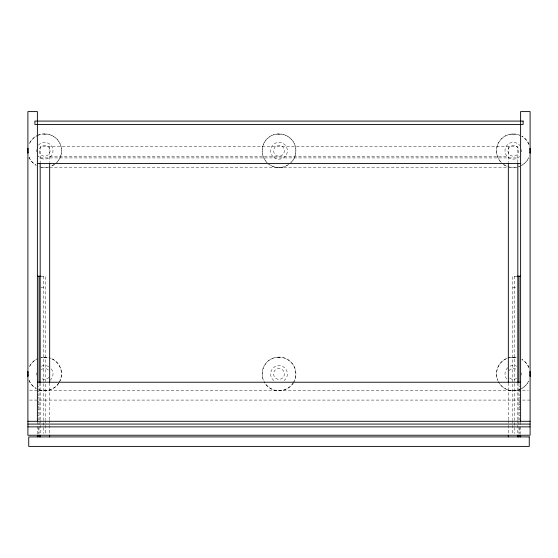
<?xml version="1.0" encoding="UTF-8"?>
<svg xmlns="http://www.w3.org/2000/svg" width="558" height="558" viewBox="0 0 558 558"><rect width="100%" height="100%" fill="white"/><g stroke="black" fill="none" stroke-linecap="round" stroke-linejoin="round"><path stroke-width="0.42" stroke-dasharray="2.79 2.09" d="M54.614 164.247L51.099 166.263A16.838 16.838 0 0 0 54.335 164.519M288.974 164.247L285.459 166.263A16.838 16.838 0 0 1 268.698 164.101A16.838 16.838 0 0 0 288.695 164.519M521.932 165.056L523.641 164.073A16.789 16.789 0 0 0 528.698 157.858M521.932 388.256L523.641 387.273A16.789 16.789 0 0 0 528.698 381.058M49.662 156.24L508.338 156.24M40.176 157.914L517.824 157.914M49.662 167.4L508.338 167.4M40.86 276.21L45.198 276.21L45.198 419.665M517.14 276.21L512.802 276.21L512.802 419.665M40.86 287.37L45.198 287.37M512.802 287.37L517.14 287.37M37.386 386.694L39.06 386.75M518.94 386.694L520.614 386.75M37.386 390.042L39.06 389.986M518.94 389.986L520.614 390.042M29.644 390.6L528.356 390.6M37.386 391.716L39.06 391.716M518.94 391.716L520.614 391.716M37.386 395.064L39.06 395.064M518.94 395.064L520.614 395.064M37.386 397.91L39.06 397.854M518.94 397.91L520.614 397.91M29.644 400.086L530.1 400.086M37.386 401.202L39.06 401.202M518.94 401.202L520.614 401.202M37.386 402.876L39.06 402.876M518.94 402.876L520.614 402.876M37.386 404.55L39.06 404.55M518.94 404.55L520.614 404.55M37.386 406.224L39.06 406.224M518.94 406.224L520.614 406.224M37.386 407.898L39.06 407.898M518.94 407.898L520.614 407.898M37.386 409.572L39.06 409.579M518.94 409.572L520.614 409.579M37.386 412.92L39.06 412.913M518.94 412.92L520.614 412.913M37.386 415.71L39.06 415.71M518.94 415.71L520.614 415.71M37.386 419.058L39.06 419.058M518.94 419.058L520.614 419.058M514.343 134.108L511.156 134.108L515.564 134.108A16.789 16.789 0 0 1 519.819 135.245A16.838 16.838 0 0 0 501.419 162.629M279.983 134.108L276.796 134.108L281.204 134.108A16.789 16.789 0 0 1 289.881 163.661A16.838 16.838 0 0 0 291.569 139.556A16.838 16.838 0 0 0 267.456 138.496A16.838 16.838 0 0 0 267.059 162.629M45.623 134.108L42.436 134.108L46.844 134.108A16.789 16.789 0 0 1 55.521 163.661A16.838 16.838 0 0 0 38.167 135.21M514.343 357.308L511.156 357.308L515.564 357.308A16.789 16.789 0 0 1 517.008 357.573A16.838 16.838 0 0 0 507.571 358.145M279.983 357.308L276.796 357.308L281.204 357.308A16.789 16.789 0 0 1 293.654 382.37M45.623 357.308L42.436 357.308L46.844 357.308A16.789 16.789 0 0 1 50.415 358.187A16.838 16.838 0 0 0 40.978 357.518M520.614 421.841L520.614 433.601M519.777 427.477L519.777 433.517M518.94 383.011L518.94 421.262M518.94 421.841L518.94 433.433M517.824 162.448L517.824 146.754L40.176 146.754L40.176 162.448M517.824 382.858L517.824 419.651M517.824 420.348L517.824 433.426M514.476 276.21L514.476 433.433M512.802 420.397L512.802 433.433M508.338 146.754L508.338 162.448M508.338 382.858L508.338 419.651M508.338 420.348L508.338 433.426M49.662 146.754L49.662 162.448M49.662 382.858L49.662 419.651M49.662 420.348L49.662 433.426M45.198 420.397L45.198 433.433M43.524 276.21L43.524 433.433M40.176 382.858L40.176 419.651M40.176 420.348L40.176 433.426M39.06 383.011L39.06 421.262M39.06 421.841L39.06 433.433M38.223 427.477L38.223 433.517M37.386 421.29L37.386 435.24M267.038 162.65A16.838 16.838 0 0 1 276.782 134.025M273.859 380.619A8.419 8.419 0 0 1 272.799 368.259A8.419 8.419 0 0 1 285.201 368.259A8.419 8.419 0 0 1 284.141 380.619M293.599 382.335A16.838 16.838 0 0 0 280.095 357.155A16.838 16.838 0 0 0 263.432 380.368A16.838 16.838 0 0 1 276.782 357.225M293.222 382.969A16.838 16.838 0 0 1 264.046 381.693A16.838 16.838 0 0 0 285.452 389.442L289.281 387.273A16.789 16.789 0 0 0 293.271 382.997M38.418 145.087A8.419 8.419 0 0 1 50.673 144.885A8.419 8.419 0 0 1 50.136 157.126A8.419 8.419 0 0 1 37.944 155.863M36.291 151.846A8.419 8.419 0 0 1 36.291 149.663M49.02 167.009A16.838 16.838 0 0 1 39.548 166.8A16.838 16.838 0 0 0 49.006 166.961M29.365 143.678A16.838 16.838 0 0 1 37.498 135.51A16.838 16.838 0 0 0 29.288 143.643M38.146 135.162A16.838 16.838 0 0 1 42.422 134.025M519.582 156.421A8.419 8.419 0 0 1 507.327 156.631A8.419 8.419 0 0 1 507.864 144.382A8.419 8.419 0 0 1 520.056 145.652M521.709 149.663A8.419 8.419 0 0 1 521.709 151.846M528.635 157.83A16.838 16.838 0 0 1 520.502 165.998M517.74 167.009A16.838 16.838 0 0 0 519.833 166.298A16.838 16.838 0 0 1 517.726 166.961M517.022 167.191A16.838 16.838 0 0 1 507.571 166.563A16.838 16.838 0 0 0 517.008 167.142M528.928 144.341A16.838 16.838 0 0 0 521.814 136.194A16.789 16.789 0 0 1 528.963 144.327M501.398 162.65A16.838 16.838 0 0 1 511.142 134.025M516.701 378.289A5.475 5.475 0 0 1 509.008 377.271M509.008 370.638A5.475 5.475 0 0 1 516.701 369.626M506.664 379.063A8.419 8.419 0 0 1 508.219 367.29M510.124 366.181A8.419 8.419 0 0 1 516.596 366.181M521.709 372.863A8.419 8.419 0 0 1 521.709 375.046M528.635 381.03A16.838 16.838 0 0 1 520.502 389.198M506.887 358.41A16.838 16.838 0 0 0 497.792 380.368A16.838 16.838 0 0 1 506.866 358.362M528.928 367.541A16.838 16.838 0 0 0 521.814 359.394A16.789 16.789 0 0 1 528.963 367.527M507.55 358.09A16.838 16.838 0 0 1 511.142 357.225M48.992 377.271A5.475 5.475 0 0 1 41.299 378.289M41.299 369.626A5.475 5.475 0 0 1 48.992 370.638M51.336 368.852A8.419 8.419 0 0 1 49.781 380.619M36.291 375.046A8.419 8.419 0 0 1 36.291 372.863M41.404 366.181A8.419 8.419 0 0 1 49.781 367.29M59.239 382.335A16.838 16.838 0 0 0 51.113 358.41A16.789 16.789 0 0 1 59.294 382.37M58.862 382.969A16.838 16.838 0 0 1 38.167 389.498A16.838 16.838 0 0 0 51.092 389.442L54.921 387.273A16.789 16.789 0 0 0 58.911 382.997M29.365 366.878A16.838 16.838 0 0 1 37.498 358.71A16.838 16.838 0 0 0 29.288 366.843M40.971 357.476A16.838 16.838 0 0 1 42.422 357.225M275.673 155.096A5.475 5.475 0 0 0 284.427 151.462A5.475 5.475 0 0 0 276.901 145.701A5.475 5.475 0 0 0 275.673 155.096M273.88 157.44A8.419 8.419 0 0 0 287.349 151.846A8.419 8.419 0 0 0 275.771 142.981A8.419 8.419 0 0 0 273.88 157.44M275.673 378.296A5.475 5.475 0 0 0 284.427 374.662A5.475 5.475 0 0 0 276.901 368.901A5.475 5.475 0 0 0 275.673 378.296M41.313 155.096A5.475 5.475 0 0 0 50.067 151.462A5.475 5.475 0 0 0 42.541 145.701A5.475 5.475 0 0 0 41.313 155.096M29.072 157.168A16.838 16.838 0 0 0 36.186 165.314A16.838 16.838 0 0 1 29.016 157.189M510.033 155.096A5.475 5.475 0 0 0 518.787 151.462A5.475 5.475 0 0 0 511.261 145.701A5.475 5.475 0 0 0 510.033 155.096M503.072 164.087A16.838 16.838 0 0 0 506.887 166.298A16.838 16.838 0 0 1 503.058 164.101M498.406 381.693A16.838 16.838 0 0 0 519.833 389.498A16.838 16.838 0 0 1 498.357 381.721M29.072 380.368A16.838 16.838 0 0 0 36.186 388.514A16.838 16.838 0 0 1 29.016 380.389"/><path stroke-width="0.84" d="M37.386 163.494L520.614 163.494M37.386 276.21L40.86 276.21M517.14 276.21L520.614 276.21M37.386 382.23L520.614 382.23M27.9 421.29L530.1 421.29M27.9 424.08L530.1 424.08M27.9 426.87L530.1 426.87M520.614 421.29L520.614 111.6L530.1 111.6L530.1 435.24L27.9 435.24L27.9 111.6L37.386 111.6L37.386 421.29M520.614 435.177L520.614 436.914M518.94 276.21L518.94 382.279M518.94 435.177L518.94 436.914M517.824 163.145L517.824 382.16M517.824 435.17L517.824 436.914M508.338 163.32L508.338 382.16M508.338 435.17L508.338 436.914M49.662 163.32L49.662 382.16M49.662 435.17L49.662 436.914M40.176 163.145L40.176 382.16M40.176 435.17L40.176 436.914M39.06 276.21L39.06 382.279M39.06 435.177L39.06 436.914M37.386 435.177L37.386 436.914M27.949 152.941A16.838 16.838 0 0 1 27.949 148.567M27.872 152.948A16.838 16.838 0 0 1 27.865 148.561M530.051 148.567A16.838 16.838 0 0 1 530.051 152.941M530.107 148.561A16.789 16.789 0 0 1 530.121 152.948M530.051 371.767A16.838 16.838 0 0 1 530.051 376.141M530.107 371.761A16.789 16.789 0 0 1 530.121 376.148M27.949 376.141A16.838 16.838 0 0 1 27.949 371.767M27.872 376.148A16.838 16.838 0 0 1 27.865 371.761M523.125 121.086L34.875 121.086L34.875 124.434L523.125 124.434L523.125 121.086M529.263 436.914L28.737 436.914L28.737 446.4L529.263 446.4L529.263 436.914"/></g></svg>
